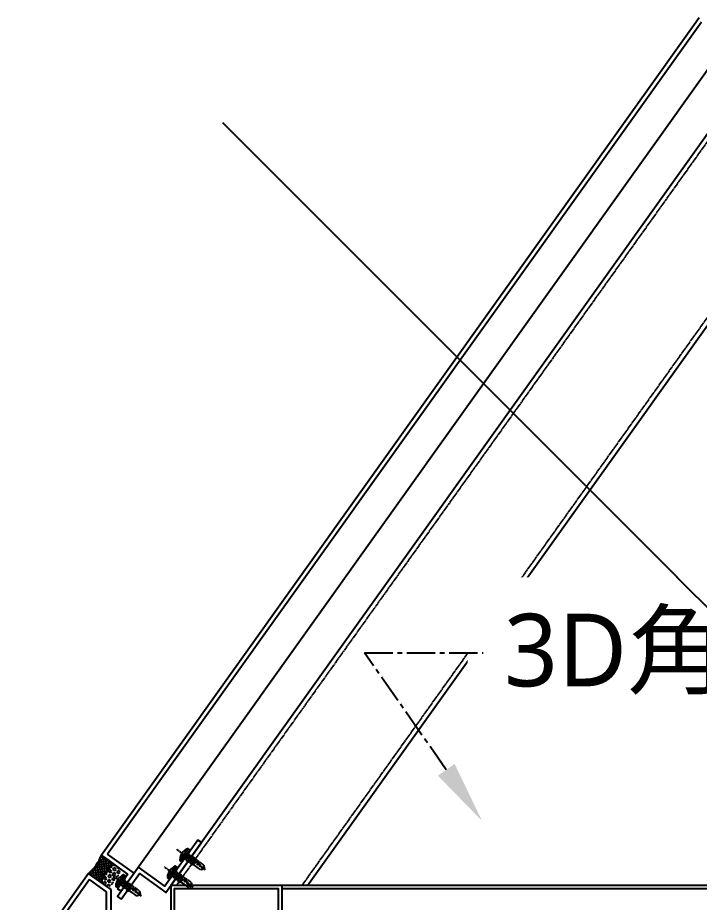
# Model space of a CAD drawing. Extents: x -3378 to 102197, y -3799 to 48702.
# Drawn here: x 78036 to 78496, y 17726 to 18323 of the extents above; entities that cross this region are included whole.
import ezdxf
from ezdxf import colors
from ezdxf.entities.mleader import LeaderData, LeaderLine
from ezdxf.math import Vec2, Vec3

# ---------------------------------------------------------------- set-up
doc = ezdxf.new("R2010")
doc.units = 0
for name, pattern in [('CENTER', [2, 1.25, -0.25, 0.25, -0.25]), ('CENTER2', [28.575, 19.05, -3.175, 3.175, -3.175]), ('HIDDEN', [0.375, 0.25, -0.125])]:
    doc.linetypes.add(name, pattern=pattern)
for name, color, linetype in [('BCM-draft', 252, 'Continuous'), ('CL', 14, 'CENTER'), ('GM_SECT_15', 15, 'Continuous'), ('HIDDEN', 9, 'HIDDEN'), ('REFL', 8, 'Continuous'), ('泡棉', 8, 'Continuous'), ('矽利康', 9, 'Continuous'), ('視覺模型鋁擠型暫替', 4, 'Continuous'), ('視覺模型鋁擠型暫替材質文字', 1, 'Continuous'), ('金屬面材 METAL PANEL', 2, 'Continuous')]:
    doc.layers.add(name, color=color, linetype=linetype)
doc.layers.add('不顯示', color=254, linetype='Continuous', plot=False)
doc.styles.add('DIM', font='simplex.shx', dxfattribs={"bigfont": 'chineset.shx'})
doc.styles.add('MSCHESE', font='')
doc.styles.get('MSCHESE').set_extended_font_data('Microsoft JhengHei')
pattern_1 = [(45, (-80779.971, -992207.95374), (-0.44194173824, 0.44194173824), [])]

# ---------------------------------------------------------------- blocks, each defined once
blk = doc.blocks.new('雨遮外緣鋁擠型04')
at = {"layer": '視覺模型鋁擠型暫替', "linetype": 'Continuous'}
h = blk.add_hatch(dxfattribs=at)
h.set_pattern_fill('ANSI31', color=1, scale=5)
h.set_pattern_definition(pattern_1)
h.paths.add_polyline_path([(0, 53), (3, 53), (0, 56)])
h = blk.add_hatch(dxfattribs=at)
h.set_pattern_fill('ANSI31', color=1, scale=5)
h.set_pattern_definition(pattern_1)
h.paths.add_polyline_path([(0, 19), (3, 22), (0, 22)])
for p, q in [((37.75, 127.91), (0, 75)), ((53, 117.03), (37.75, 127.91)), ((38.45, 123.73), (3, 74.04)), ((50, 115.49), (38.45, 123.73)), ((50, -6.49), (50, 115.49)), ((53, -10.11), (53, 117.03)), ((0, 75), (0, 56)), ((3, 74.04), (3, 53)), ((0, 56), (0, 56)), ((0, 56), (0, 56)), ((3, 53), (0, 56)), ((0, 19), (3, 22)), ((0, 19), (0, 19)), ((0, 19), (0, 19)), ((0, 19), (0, 0)), ((3, 22), (3, 2.48)), ((0, 0), (53, -10.11)), ((3, 2.48), (50, -6.49))]:
    blk.add_line(p, q, dxfattribs=at)
at = {"layer": '視覺模型鋁擠型暫替', "color": 1, "linetype": 'Continuous'}
for points in [[(3, 53), (0, 53), (0, 56), (3, 53)], [(3, 22), (0, 22), (0, 19), (3, 22)]]:
    blk.add_lwpolyline(points, dxfattribs=at)
at = {"layer": '視覺模型鋁擠型暫替', "linetype": 'Continuous'}
blk.add_lwpolyline([(-10, 53), (28, 53), (28, 22), (-10, 22), (-10, 25), (25, 25), (25, 50), (-10, 50)], close=True, dxfattribs=at)
blk = doc.blocks.new('75x75x2.3t')
at = {"layer": 'GM_SECT_15'}
for points in [[(0, -75), (75, -75), (75, 0), (0, 0)], [(2.3, -72.7), (72.7, -72.7), (72.7, -2.3), (2.3, -2.3)]]:
    blk.add_lwpolyline(points, close=True, dxfattribs=at)
at = {"layer": '不顯示', "linetype": 'Continuous', "insert": (21.79, -38.48), "char_height": 3.5, "attachment_point": 1, "style": 'DIM'}
blk.add_mtext_dynamic_manual_height_columns('75x75x2.3t', width=3.4858, gutter_width=17.5, heights=[0], dxfattribs=at)
blk = doc.blocks.new('*U141')
for p, q in [((-4.75, 0.5), (-4.75, 1.74)), ((4.25, 0), (-4.25, 0)), ((4.75, 1.74), (4.75, 0.5))]:
    blk.add_line(p, q)
for centre, radius, start, end in [((-4.25, 1.74), 0.5, 123.12906, 180), ((-4.25, 0.5), 0.5, 180, 270), ((0, -4.78), 8.28, 56.87094, 123.12906), ((4.25, 0.5), 0.5, 270, 360), ((4.25, 1.74), 0.5, 360, 56.87094)]:
    blk.add_arc(centre, radius, start, end)
at = {"layer": 'CL'}
blk.add_line((0, -15.95), (0, 7.97), dxfattribs=at)
at = {"layer": 'HIDDEN'}
for p, q in [((-0.48, 0.98), (-2.5, 3.11)), ((2.5, 3.11), (0.48, 0.98)), ((-1.8, -1.31), (-2.4, -1.66)), ((-2.4, -1.66), (-2.4, -1.85)), ((-2.4, -1.85), (-1.8, -2.2)), ((-1.8, -2.89), (-2.4, -3.24)), ((-2.4, -3.24), (-2.4, -3.44)), ((-2.4, -3.44), (-1.8, -3.78)), ((-1.8, -4.48), (-2.4, -4.82)), ((-2.4, -4.82), (-2.4, -5.02)), ((-2.4, -5.02), (-1.8, -5.36)), ((1.8, -0.87), (-1.8, -0.87)), ((1.8, -1.41), (-1.8, -2.2)), ((1.8, -2.1), (-1.8, -2.89)), ((-1.8, -2.89), (-1.8, -2.2)), ((1.8, -2.99), (-1.8, -3.78)), ((1.8, -3.69), (-1.8, -4.48)), ((-1.8, -4.48), (-1.8, -3.78)), ((1.8, -4.57), (-1.8, -5.37)), ((1.8, -5.27), (-1.8, -6.06)), ((-1.8, -6.06), (-1.8, -5.36)), ((1.8, -2.1), (2.4, -2.45)), ((2.4, -2.65), (1.8, -2.99)), ((1.8, -3.69), (1.8, -2.99)), ((1.8, -3.68), (2.4, -4.03)), ((2.4, -4.23), (1.8, -4.57)), ((1.8, -5.27), (1.8, -4.57)), ((1.8, -5.27), (2.4, -5.61)), ((2.4, -5.81), (1.8, -6.16)), ((2.4, -2.45), (2.4, -2.65)), ((2.4, -4.03), (2.4, -4.23)), ((2.4, -5.61), (2.4, -5.81)), ((-1.8, -6.06), (-2.4, -6.4)), ((-2.4, -6.4), (-2.4, -6.6)), ((-2.4, -6.6), (-1.8, -6.95)), ((-1.94, -13.11), (-1.94, -6.87)), ((-1.94, -13.11), (-1.77, -7.41)), ((1.8, -6.16), (-1.8, -6.95)), ((1.94, -13.06), (1.94, -6.08)), ((0, -15), (-1.94, -13.11)), ((1.94, -13.06), (0, -15))]:
    blk.add_line(p, q, dxfattribs=at)
for points in [[(-1.8, -1.31), (-1.8, -0.87)], [(1.8, -2.1), (1.8, -0.87)], [(-1.77, -7.41), (-1.58, -7.28), (-1.31, -7.14), (-1.07, -7.05), (-0.86, -7), (-0.67, -6.99), (-0.5, -7.01), (-0.35, -7.04), (-0.2, -7.07), (-0.07, -7.11), (0.06, -7.16), (0.17, -7.21), (0.28, -7.27), (0.38, -7.33), (0.46, -7.39), (0.54, -7.46), (0.61, -7.53), (0.67, -7.61), (0.73, -7.69), (0.78, -7.77), (0.83, -7.86), (0.87, -7.94), (0.91, -8.03), (0.95, -8.13), (0.99, -8.22), (1.03, -8.32), (1.06, -8.42), (1.09, -8.53), (1.11, -8.64), (1.13, -8.76), (1.14, -8.88), (1.14, -9.01), (1.12, -9.16), (1.1, -9.31), (1.07, -9.46), (1.02, -9.63), (0.97, -9.8), (0.91, -9.97), (0.85, -10.16), (0.78, -10.34), (0.71, -10.53), (0.63, -10.72), (0.56, -10.92), (0.48, -11.12), (0.4, -11.32), (0.32, -11.52), (0.23, -11.72), (0.16, -11.92), (0.08, -12.13), (0.01, -12.35), (-0.05, -12.62), (-0.1, -12.94), (-0.12, -13.35), (-0.13, -13.85), (-0.11, -14.48), (0, -15)], [(1.94, -13.06), (1.83, -13.13), (1.33, -13.33), (0.96, -13.51), (0.69, -13.69), (0.48, -13.89), (0.3, -14.14), (0.14, -14.46), (0, -15)]]:
    blk.add_lwpolyline(points, dxfattribs=at)
for centre, radius, start, end in [((-2.96, -1.21), 1.21, 15.98383, 91.99745), ((0, 1.43), 0.66, 223.45754, 270), ((0, 1.43), 0.66, 270, 316.54246), ((2.96, -1.21), 1.21, 88.00255, 164.01617)]:
    blk.add_arc(centre, radius, start, end, dxfattribs=at)
at = {"layer": 'REFL'}
for p, q in [((4.75, 1.74), (-4.75, 1.74)), ((4.75, 0.5), (-4.75, 0.5))]:
    blk.add_line(p, q, dxfattribs=at)
blk = doc.blocks.new('外懸包板斷面(東側)')
at = {"layer": '泡棉'}
h = blk.add_hatch(dxfattribs=at)
h.set_pattern_fill('HEX', color=256, scale=0.3, angle=54.49131)
h.set_pattern_definition([(54.4913111, (337714.8838, -353272.6), (-1.342964892, 0.9582348615), [0.9525, -1.905]), (174.4913111, (337714.8838, -353272.6), (-0.158373287, -1.642159144), [0.9525, -1.905]), (114.4913111, (337715.437, -353271.8246), (-1.501338179, -0.683924282), [0.9525, -1.905])])
edge = h.paths.add_edge_path()
edge.add_line((52.48, 132.14), (47.25, 124.82))
edge.add_arc((49.7, 123.08), 3, 144.49131, 234.49131)
edge.add_line((47.95, 120.63), (49.58, 119.47))
edge.add_arc((51.32, 121.91), 3, 234.49131, 324.49131)
edge.add_line((53.77, 120.17), (58.99, 127.5))
edge.add_arc((56.55, 129.24), 3, 324.49131, 414.49131)
edge.add_line((58.29, 131.68), (56.67, 132.84))
edge.add_arc((54.92, 130.4), 3, 54.49131, 144.49131)
at = {"layer": '矽利康'}
h = blk.add_hatch(dxfattribs=at)
h.set_pattern_fill('ANSI37', color=256, scale=0.5, angle=54.49131, style=0)
h.set_pattern_definition([(99.4913111, (337715.4647, -353271.7859), (-1.5657681087, -0.261775629), []), (189.4913111, (337715.4647, -353271.7859), (0.261775629, -1.5657681087), [])])
edge = h.paths.add_edge_path()
edge.add_arc((18.51, 150.85), 29.94, 309.98587, 338.99762)
edge.add_arc((53.82, 147.85), 10.67, 226.40825, 242.57438)
edge.add_line((48.91, 138.38), (56.67, 132.84))
edge.add_arc((54.92, 130.4), 3, 54.49131, 144.49131)
edge.add_line((52.48, 132.14), (47.25, 124.82))
edge.add_arc((49.7, 123.08), 3, 144.49131, 234.49131)
edge.add_line((47.95, 120.63), (37.75, 127.91))
blk.add_lwpolyline([(37.75, 127.91, 0.127268), (46.47, 140.12, 0.070655), (48.91, 138.38), (56.67, 132.84, 0.414214), (52.48, 132.14), (47.25, 124.82, 0.414214), (47.95, 120.63)], format="xyb", close=True, dxfattribs=at)
at = {"layer": '視覺模型鋁擠型暫替', "linetype": 'Continuous'}
for p, q in [((475.97, 656.01), (93.31, 119.71)), ((185.44, 119.71), (515.32, 582.03)), ((537.51, 119.71), (168.28, 119.71))]:
    blk.add_line(p, q, dxfattribs=at)
at = {"layer": '視覺模型鋁擠型暫替', "color": 4, "linetype": 'HIDDEN'}
for p, q in [((477.54, 653.05), (96.99, 119.71)), ((181.76, 119.71), (513.74, 584.99))]:
    blk.add_line(p, q, dxfattribs=at)
at = {"layer": '視覺模型鋁擠型暫替', "linetype": 'HIDDEN'}
blk.add_line((537.51, 117.41), (168.28, 117.41), dxfattribs=at)
at = {"layer": '視覺模型鋁擠型暫替', "linetype": 'Continuous'}
blk.add_lwpolyline([(59.76, 110.54), (72.1, 127.84), (89.99, 115.08), (113.96, 148.66), (111.5, 150.41), (89.29, 119.26), (71.39, 132.03), (57.32, 112.28)], close=True, dxfattribs=at)
at = {"layer": '金屬面材 METAL PANEL'}
for p, q in [((449.75, 705.33), (46.47, 140.12)), ((451.33, 702.37), (50.65, 140.82)), ((462.87, 680.67), (68.56, 128.04, 0)), ((64.37, 127.34, 0), (46.47, 140.12)), ((68.56, 128.04, 0), (50.65, 140.82, 0)), ((64.37, 127.34, 0), (57.4, 117.58, 0)), ((68.56, 128.04, 0), (59.85, 115.83, 0)), ((59.85, 115.83, 0), (57.4, 117.58, 0))]:
    blk.add_line(p, q, dxfattribs=at)
at = {"layer": 'BCM-draft', "rotation": 54.49131110442844}
for p in [(103.72, 139.51), (95.32, 127.73), (60.49, 121.9)]:
    blk.add_blockref('*U141', p, dxfattribs=at)
at = {"layer": '視覺模型鋁擠型暫替', "linetype": 'Continuous'}
blk.add_blockref('雨遮外緣鋁擠型04', (0, 0), dxfattribs=at)
at = {"layer": '視覺模型鋁擠型暫替材質文字', "linetype": 'Continuous', "rotation": 359.9999972778685}
blk.add_blockref('75x75x2.3t', (93.28, 119.71), dxfattribs=at)

msp = doc.modelspace()

# ---------------------------------------------------------------- block references
at = {"layer": '視覺模型鋁擠型暫替', "linetype": 'Continuous'}
msp.add_blockref('外懸包板斷面(東側)', (78045.866, 17617.76, 0), dxfattribs=at)

# ---------------------------------------------------------------- next in the draw order: leaders
at = {"layer": '視覺模型鋁擠型暫替', "color": 1}
ml = msp.add_multileader_mtext('Standard', dxfattribs=at)
ml.set_content('3D角度圖', color=1, style='MSCHESE')
ml.set_leader_properties(color=256, linetype='CENTER2')
ml.build(insert=Vec2(0, 0))
ml.multileader.update_dxf_attribs({"arrow_head_size": 42, "scale": 5})
ctx = ml.context
ctx.base_point, ctx.scale, ctx.char_height, ctx.arrow_head_size, ctx.landing_gap_size, ctx.plane_origin = Vec3(78349.74, 17894.451), 5, 49, 42, 28, Vec3(78338.237, 19330.594)
ctx.text_align_type = 2
notes = []
notes.append((ctx, [(1, (1, 1, 0), (78269.74, 17894.451), (1, 0), 80, [(0, [(78349.009, 17781.151)], 0, [])])]))
ctx.mtext.insert, ctx.mtext.alignment, ctx.mtext.flow_direction = Vec3(78647.445, 17920.864), 3, 5
ctx.mtext.has_bg_fill, ctx.mtext.bg_color, ctx.mtext.bg_scale_factor, ctx.mtext.bg_transparency, ctx.mtext.use_window_bg_color = 1, -1023410167, 1.5, 0, 1
for ctx, leaders in notes:
    for number, flags, end, landing, length, lines in leaders:
        leader = LeaderData()
        leader.index, (leader.has_last_leader_line, leader.has_dogleg_vector, leader.attachment_direction) = number, flags
        leader.last_leader_point, leader.dogleg_vector, leader.dogleg_length = Vec3(end), Vec3(landing), length
        for number, points, colour, breaks in lines:
            line = LeaderLine()
            line.index, line.vertices, line.color, line.breaks = number, Vec3.list(points), colors.encode_raw_color(colour), breaks
            leader.lines.append(line)
        ctx.leaders.append(leader)

# ---------------------------------------------------------------- next in the draw order: linework, layer by layer
at = {"layer": '視覺模型鋁擠型暫替', "linetype": 'Continuous'}
msp.add_line((78173.928, 18252.255), (79176.309, 17249.874), dxfattribs=at)

doc.saveas('drawing.dxf')
